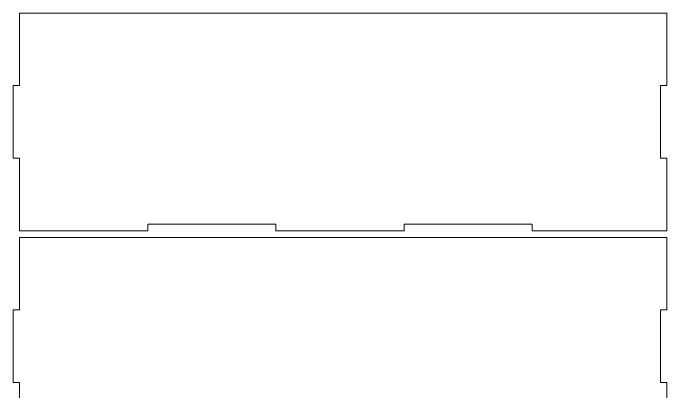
# Model space of a CAD drawing. Header units: millimetres. Extents: x -1983 to 1983, y -412 to 412.
# Drawn here: x -829.8 to -529.8, y -24 to 150 of the extents above; entities that cross this region are included whole.
import ezdxf

# ---------------------------------------------------------------- set-up
doc = ezdxf.new("R2010")
doc.units = ezdxf.units.MM
doc.header["$MEASUREMENT"] = 0
doc.layers.add('Camada 1', color=7, linetype='Continuous')

msp = doc.modelspace()

# ---------------------------------------------------------------- linework, layer by layer
at = {"layer": 'Camada 1', "color": 250, "lineweight": 9}
for points in [[(-532.8491, 83.3044), (-532.8491, 83.3044), (-532.8491, 116.6378), (-532.8491, 116.6378), (-532.8491, 116.6378), (-532.8491, 116.6378), (-529.8491, 116.6378), (-529.8491, 116.6378), (-529.8491, 116.6378), (-529.8491, 116.6378), (-529.8491, 149.9711), (-529.8491, 149.9711), (-529.8491, 149.9711), (-529.8491, 149.9711), (-826.8491, 149.9711), (-826.8491, 149.9711), (-826.8491, 149.9711), (-826.8491, 149.9711), (-826.8491, 116.6378), (-826.8491, 116.6378), (-826.8491, 116.6378), (-826.8491, 116.6378), (-829.8491, 116.6378), (-829.8491, 116.6378), (-829.8491, 116.6378), (-829.8491, 116.6378), (-829.8491, 83.3044), (-829.8491, 83.3044), (-829.8491, 83.3044), (-829.8491, 83.3044), (-826.8491, 83.3044), (-826.8491, 83.3044), (-826.8491, 83.3044), (-826.8491, 83.3044), (-826.8491, 49.9711), (-826.8491, 49.9711), (-826.8491, 49.9711), (-826.8491, 49.9711), (-768.0491, 49.9711), (-768.0491, 49.9711), (-768.0491, 49.9711), (-768.0491, 49.9711), (-768.0491, 52.9711), (-768.0491, 52.9711), (-768.0491, 52.9711), (-768.0491, 52.9711), (-709.2491, 52.9711), (-709.2491, 52.9711), (-709.2491, 52.9711), (-709.2491, 52.9711), (-709.2491, 49.9711), (-709.2491, 49.9711), (-709.2491, 49.9711), (-709.2491, 49.9711), (-650.4491, 49.9711), (-650.4491, 49.9711), (-650.4491, 49.9711), (-650.4491, 49.9711), (-650.4491, 52.9711), (-650.4491, 52.9711), (-650.4491, 52.9711), (-650.4491, 52.9711), (-591.6491, 52.9711), (-591.6491, 52.9711), (-591.6491, 52.9711), (-591.6491, 52.9711), (-591.6491, 49.9711), (-591.6491, 49.9711), (-591.6491, 49.9711), (-591.6491, 49.9711), (-529.8491, 49.9711), (-529.8491, 49.9711), (-529.8491, 49.9711), (-529.8491, 49.9711), (-529.8491, 83.3044), (-529.8491, 83.3044), (-529.8491, 83.3044), (-529.8491, 83.3044), (-532.8491, 83.3044), (-532.8491, 83.3044)], [(-532.8491, -19.6956), (-532.8491, -19.6956), (-532.8491, 13.6378), (-532.8491, 13.6378), (-532.8491, 13.6378), (-532.8491, 13.6378), (-529.8491, 13.6378), (-529.8491, 13.6378), (-529.8491, 13.6378), (-529.8491, 13.6378), (-529.8491, 46.9711), (-529.8491, 46.9711), (-529.8491, 46.9711), (-529.8491, 46.9711), (-826.8491, 46.9711), (-826.8491, 46.9711), (-826.8491, 46.9711), (-826.8491, 46.9711), (-826.8491, 13.6378), (-826.8491, 13.6378), (-826.8491, 13.6378), (-826.8491, 13.6378), (-829.8491, 13.6378), (-829.8491, 13.6378), (-829.8491, 13.6378), (-829.8491, 13.6378), (-829.8491, -19.6956), (-829.8491, -19.6956), (-829.8491, -19.6956), (-829.8491, -19.6956), (-826.8491, -19.6956), (-826.8491, -19.6956), (-826.8491, -19.6956), (-826.8491, -19.6956), (-826.8491, -53.0289), (-826.8491, -53.0289), (-826.8491, -53.0289), (-826.8491, -53.0289), (-768.0491, -53.0289), (-768.0491, -53.0289), (-768.0491, -53.0289), (-768.0491, -53.0289), (-768.0491, -50.0289), (-768.0491, -50.0289), (-768.0491, -50.0289), (-768.0491, -50.0289), (-709.2491, -50.0289), (-709.2491, -50.0289), (-709.2491, -50.0289), (-709.2491, -50.0289), (-709.2491, -53.0289), (-709.2491, -53.0289), (-709.2491, -53.0289), (-709.2491, -53.0289), (-650.4491, -53.0289), (-650.4491, -53.0289), (-650.4491, -53.0289), (-650.4491, -53.0289), (-650.4491, -50.0289), (-650.4491, -50.0289), (-650.4491, -50.0289), (-650.4491, -50.0289), (-591.6491, -50.0289), (-591.6491, -50.0289), (-591.6491, -50.0289), (-591.6491, -50.0289), (-591.6491, -53.0289), (-591.6491, -53.0289), (-591.6491, -53.0289), (-591.6491, -53.0289), (-529.8491, -53.0289), (-529.8491, -53.0289), (-529.8491, -53.0289), (-529.8491, -53.0289), (-529.8491, -19.6956), (-529.8491, -19.6956), (-529.8491, -19.6956), (-529.8491, -19.6956), (-532.8491, -19.6956), (-532.8491, -19.6956)]]:
    msp.add_open_spline(points, degree=3, knots=[0, 0, 0, 0, 0.04761905, 0.04761905, 0.04761905, 0.04761905, 0.0952381, 0.0952381, 0.0952381, 0.0952381, 0.14285714, 0.14285714, 0.14285714, 0.14285714, 0.19047619, 0.19047619, 0.19047619, 0.19047619, 0.23809524, 0.23809524, 0.23809524, 0.23809524, 0.28571429, 0.28571429, 0.28571429, 0.28571429, 0.33333333, 0.33333333, 0.33333333, 0.33333333, 0.38095238, 0.38095238, 0.38095238, 0.38095238, 0.42857143, 0.42857143, 0.42857143, 0.42857143, 0.47619048, 0.47619048, 0.47619048, 0.47619048, 0.52380952, 0.52380952, 0.52380952, 0.52380952, 0.57142857, 0.57142857, 0.57142857, 0.57142857, 0.61904762, 0.61904762, 0.61904762, 0.61904762, 0.66666667, 0.66666667, 0.66666667, 0.66666667, 0.71428571, 0.71428571, 0.71428571, 0.71428571, 0.76190476, 0.76190476, 0.76190476, 0.76190476, 0.80952381, 0.80952381, 0.80952381, 0.80952381, 0.85714286, 0.85714286, 0.85714286, 0.85714286, 0.9047619, 0.9047619, 0.9047619, 0.9047619, 1, 1, 1, 1], dxfattribs=at)

doc.saveas('drawing.dxf')
